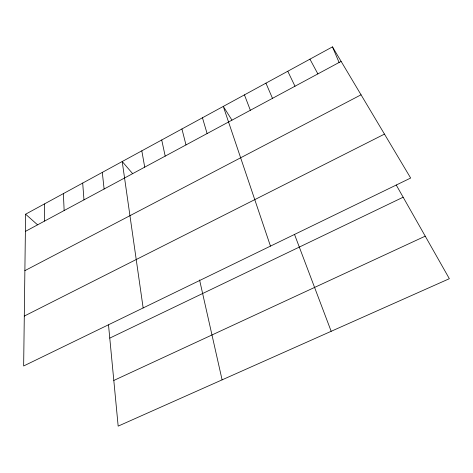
<?xml version="1.0" encoding="UTF-8"?>
<svg xmlns="http://www.w3.org/2000/svg" width="473" height="473" viewBox="0 0 473 473"><rect width="100%" height="100%" fill="white"/><g stroke="black" fill="none" stroke-linecap="round" stroke-linejoin="round"><path stroke-width="0.71" d="M25.607 214.204L23.65 365.978L410.659 178.037L332.472 46.874L25.607 214.204L37.533 224.799M25.388 231.409L341.122 61.384M24.88 270.651L361.047 94.807M24.294 316.076L384.472 134.107M109.771 338.118L403.15 197.217M113.81 380.458L425.233 236.163M132.6 173.603L122.205 161.53L143.148 307.947M231.936 120.101L223.291 106.413L270.467 246.12M396.226 185.002L449.35 278.698L118.167 426.126L108.512 324.939M309.945 59.16L317.874 73.906M287.767 71.252L294.998 86.222M265.938 83.159L272.495 98.343M332.472 46.874L339.159 62.655M244.446 94.872L250.347 110.268M294.508 234.395L331.177 331.301M202.456 117.771L207.103 133.557M181.934 128.963L185.984 144.927M199.571 279.933L222.097 379.86M161.725 139.984L165.195 156.125M141.817 150.84L144.72 167.146M102.298 172.385L104.107 189.017M82.692 183.075L83.975 199.86M63.382 193.605L64.145 210.538M44.356 203.981L44.622 221.057"/></g></svg>
